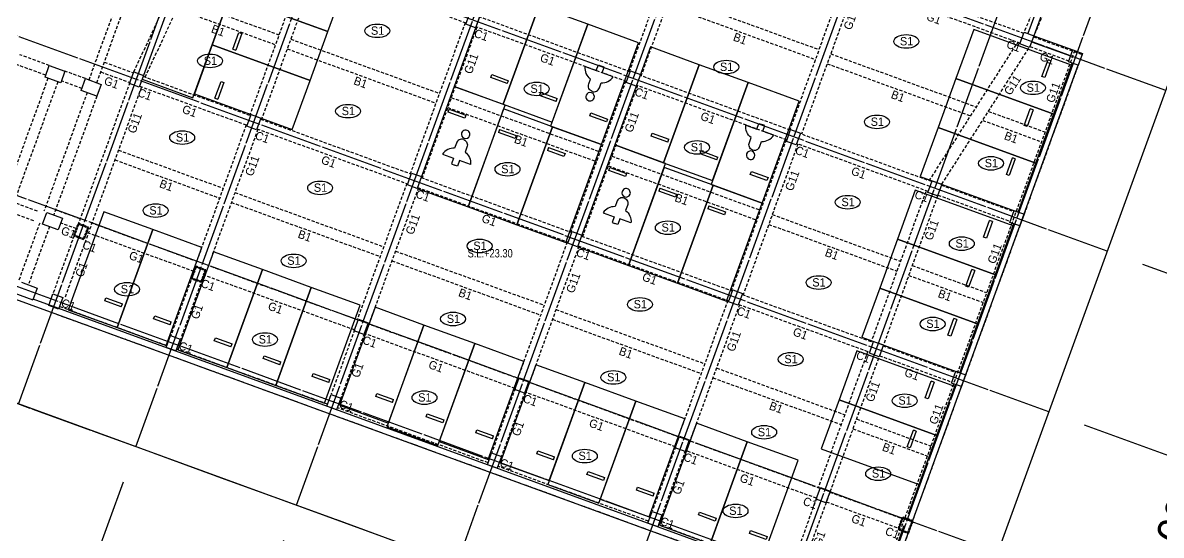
# Model space of a CAD drawing. Extents: x -1102843 to -854660, y -1929973 to -1754472.
# Drawn here: x -959504 to -904853, y -1871357 to -1846782 of the extents above; entities that cross this region are included whole.
import ezdxf
from ezdxf.enums import TextEntityAlignment as Align

# ---------------------------------------------------------------- set-up
doc = ezdxf.new("R2010")
doc.units = 0
doc.header["$LTSCALE"] = 100
doc.header["$MEASUREMENT"] = 0
for name, pattern in [('CEN', [62, 60, -1, 0, -1]), ('HID', [2.3, 1.5, -0.8]), ('HIDDEN', [0.375, 0.25, -0.125])]:
    doc.linetypes.add(name, pattern=pattern)
doc.layers.get('0').update_dxf_attribs({"linetype": 'CONTINUOUS'})
doc.layers.get('DEFPOINTS').update_dxf_attribs({"color": 114, "linetype": 'CONTINUOUS'})
for name, color, linetype in [('!!0-BEAM', 6, 'HID'), ('!!0-BEAM-N', 1, 'HIDDEN'), ('!!0-Cen', 174, 'CEN'), ('!!0-COLUMN', 41, 'CONTINUOUS'), ('!!0-COLUMN-N', 2, 'CONTINUOUS'), ('!!0-GIRDER', 3, 'HID'), ('!!0-GIRDER-N', 3, 'CONTINUOUS'), ('!!0-WALL', 2, 'CONTINUOUS'), ('!!00-Level', 253, 'CONTINUOUS'), ('000_주차라인', 251, 'CONTINUOUS'), ('7DIM', 7, 'CONTINUOUS'), ('Dim', 7, 'CONTINUOUS')]:
    doc.layers.add(name, color=color, linetype=linetype)
doc.layers.add('!!0-하부골조', color=5, linetype='HIDDEN', lineweight=50)
doc.layers.add('DEFPOINT', color=135, linetype='CONTINUOUS', plot=False)
doc.styles.add('굴림', font='Gulim.ttf')
doc.styles.add('나눔고딕', font='Dotum.ttf')
doc.styles.add('돋움', font='Dotum.ttf', dxfattribs={"width": 0.8})
doc.dimstyles.new('DIM1', dxfattribs={"dimscale": 300, "dimtxt": 3, "dimasz": 1, "dimexe": 2, "dimexo": 3, "dimgap": 1.1, "dimtad": 1, "dimdec": 0, "dimdsep": 46, "dimtxsty": '돋움', "dimblk": 'DIMDOT', "dimcen": 1.25, "dimclrd": 256, "dimclre": 7, "dimclrt": 20, "dimadec": 0, "dimazin": 0, "dimtfac": 1, "dimtdec": 0, "dimtix": 1, "dimtmove": 2, "dimatfit": 2, "dimfxl": 1, "dimtolj": 1, "dimarcsym": 0})

# ---------------------------------------------------------------- blocks, each defined once
blk = doc.blocks.new('DIMDOT')
at = {"layer": '7DIM'}
blk.add_line((-1.5, 0), (1.5, 0), dxfattribs=at)
for radius in [0.6, 0.28]:
    blk.add_circle((0, 0), radius, dxfattribs=at)
blk = doc.blocks.new('*D399')
at = {"layer": 'DEFPOINTS', "color": 0, "transparency": 16777216}
for p in [(-1024741, -1841397, 0), (-920247, -1879429, 0), (-924693, -1891645)]:
    blk.add_point(p, dxfattribs=at)
at = {"layer": 'Dim', "color": 7, "lineweight": -2, "transparency": 16777216}
for p, q in [((-1025356, -1843088), (-1029597, -1854740)), ((-920862, -1881121), (-925103, -1892773))]:
    blk.add_line(p, q, dxfattribs=at)
at = {"layer": 'Dim', "lineweight": -2, "transparency": 16777216}
blk.add_line((-1028623, -1853818), (-925257, -1891440), dxfattribs=at)
at = {"layer": 'Dim', "lineweight": -2, "transparency": 16777216, "xscale": 600, "yscale": 600, "zscale": 600}
for p, rotation in [((-1029187, -1853613), 160.0000000027339), ((-924693, -1891645), 340.0000000027339)]:
    blk.add_blockref('DIMDOT', p, dxfattribs=dict(at, rotation=rotation))
at = {"layer": 'Dim', "color": 3, "transparency": 16777216, "insert": (-976457, -1871303), "char_height": 1500, "attachment_point": 5, "rotation": 340, "style": '굴림'}
blk.add_mtext('\\A1;111200', dxfattribs=at)
blk = doc.blocks.new('*D420')
at = {"layer": 'DEFPOINTS', "color": 0, "transparency": 16777216}
for p in [(-910249, -1865440, 0), (-901792, -1868518), (-912917, -1872770, 0)]:
    blk.add_point(p, dxfattribs=at)
at = {"layer": 'Dim', "color": 7, "lineweight": -2, "transparency": 16777216}
for p, q in [((-908558, -1866056), (-900665, -1868929)), ((-911226, -1873385), (-903332, -1876258))]:
    blk.add_line(p, q, dxfattribs=at)
at = {"layer": 'Dim', "lineweight": -2, "transparency": 16777216}
blk.add_line((-904255, -1875284), (-901997, -1869082), dxfattribs=at)
at = {"layer": 'Dim', "lineweight": -2, "transparency": 16777216, "xscale": 600, "yscale": 600, "zscale": 600}
for p, rotation in [((-901792, -1868518), 70.00000000007175), ((-904460, -1875848), 250.0000000000718)]:
    blk.add_blockref('DIMDOT', p, dxfattribs=dict(at, rotation=rotation))
at = {"layer": 'Dim', "color": 3, "transparency": 16777216, "insert": (-904452, -1871700), "char_height": 1500, "attachment_point": 5, "rotation": 70, "style": '굴림'}
blk.add_mtext('\\A1;7800', dxfattribs=at)
blk = doc.blocks.new('*D421')
at = {"layer": 'DEFPOINTS', "color": 0, "transparency": 16777216}
for p in [(-907445, -1857735, 0), (-898988, -1860813), (-910249, -1865440, 0)]:
    blk.add_point(p, dxfattribs=at)
at = {"layer": 'Dim', "color": 7, "lineweight": -2, "transparency": 16777216}
for p, q in [((-905753, -1858350), (-897860, -1861223)), ((-908558, -1866056), (-900665, -1868929))]:
    blk.add_line(p, q, dxfattribs=at)
at = {"layer": 'Dim', "lineweight": -2, "transparency": 16777216}
blk.add_line((-901587, -1867954), (-899193, -1861376), dxfattribs=at)
at = {"layer": 'Dim', "lineweight": -2, "transparency": 16777216, "xscale": 600, "yscale": 600, "zscale": 600}
for p, rotation in [((-898988, -1860813), 70.00000000272199), ((-901792, -1868518), 250.000000002722)]:
    blk.add_blockref('DIMDOT', p, dxfattribs=dict(at, rotation=rotation))
at = {"layer": 'Dim', "color": 3, "transparency": 16777216, "insert": (-901716, -1864183), "char_height": 1500, "attachment_point": 5, "rotation": 70, "style": '굴림'}
blk.add_mtext('\\A1;8200', dxfattribs=at)
blk = doc.blocks.new('*D422')
at = {"layer": 'DEFPOINTS', "color": 0, "transparency": 16777216}
for p in [(-904640, -1850029, 0), (-896183, -1853107), (-907445, -1857735, 0)]:
    blk.add_point(p, dxfattribs=at)
at = {"layer": 'Dim', "color": 7, "lineweight": -2, "transparency": 16777216}
for p, q in [((-902949, -1850645), (-895055, -1853518)), ((-905753, -1858350), (-897860, -1861223))]:
    blk.add_line(p, q, dxfattribs=at)
at = {"layer": 'Dim', "lineweight": -2, "transparency": 16777216}
blk.add_line((-898782, -1860249), (-896388, -1853671), dxfattribs=at)
at = {"layer": 'Dim', "lineweight": -2, "transparency": 16777216, "xscale": 600, "yscale": 600, "zscale": 600}
for p, rotation in [((-896183, -1853107), 70.00000000272493), ((-898987, -1860813), 250.0000000027249)]:
    blk.add_blockref('DIMDOT', p, dxfattribs=dict(at, rotation=rotation))
at = {"layer": 'Dim', "color": 3, "transparency": 16777216, "insert": (-898911, -1856477), "char_height": 1500, "attachment_point": 5, "rotation": 70, "style": '굴림'}
blk.add_mtext('\\A1;8200', dxfattribs=at)
blk = doc.blocks.new('*D423')
at = {"layer": 'DEFPOINTS', "color": 0, "transparency": 16777216}
for p in [(-904640, -1850029, 0), (-914114, -1876059, 0), (-901898, -1880505)]:
    blk.add_point(p, dxfattribs=at)
at = {"layer": 'Dim', "color": 7, "lineweight": -2, "transparency": 16777216}
for p, q in [((-902949, -1850645), (-891296, -1854886)), ((-912423, -1876674), (-900770, -1880915))]:
    blk.add_line(p, q, dxfattribs=at)
at = {"layer": 'Dim', "lineweight": -2, "transparency": 16777216}
blk.add_line((-892629, -1855039), (-901693, -1879941), dxfattribs=at)
at = {"layer": 'Dim', "lineweight": -2, "transparency": 16777216, "xscale": 600, "yscale": 600, "zscale": 600}
for p, rotation in [((-892424, -1854475), 70.00000000197927), ((-901898, -1880505), 250.0000000019793)]:
    blk.add_blockref('DIMDOT', p, dxfattribs=dict(at, rotation=rotation))
at = {"layer": 'Dim', "color": 3, "transparency": 16777216, "insert": (-898487, -1867007), "char_height": 1500, "attachment_point": 5, "rotation": 70, "style": '굴림'}
blk.add_mtext('\\A1;27700', dxfattribs=at)
blk = doc.blocks.new('*D429')
at = {"layer": 'DEFPOINTS', "color": 0, "transparency": 16777216}
for p in [(-959714, -1865065, 0), (-954076, -1867117, 0), (-957154, -1875574)]:
    blk.add_point(p, dxfattribs=at)
at = {"layer": 'Dim', "color": 7, "lineweight": -2, "transparency": 16777216}
for p, q in [((-960330, -1866756), (-963203, -1874649)), ((-954691, -1868808), (-957564, -1876701))]:
    blk.add_line(p, q, dxfattribs=at)
at = {"layer": 'Dim', "lineweight": -2, "transparency": 16777216}
blk.add_line((-962228, -1873727), (-957718, -1875369), dxfattribs=at)
at = {"layer": 'Dim', "lineweight": -2, "transparency": 16777216, "xscale": 600, "yscale": 600, "zscale": 600}
for p, rotation in [((-962792, -1873522), 160.0000000028872), ((-957154, -1875574), 340.0000000028872)]:
    blk.add_blockref('DIMDOT', p, dxfattribs=dict(at, rotation=rotation))
at = {"layer": 'Dim', "color": 3, "transparency": 16777216, "insert": (-959490, -1873222), "char_height": 1500, "attachment_point": 5, "rotation": 340, "style": '굴림'}
blk.add_mtext('\\A1;6000', dxfattribs=at)
blk = doc.blocks.new('*D430')
at = {"layer": 'DEFPOINTS', "color": 0, "transparency": 16777216}
for p in [(-954076, -1867117, 0), (-946370, -1869921, 0), (-949448, -1878378)]:
    blk.add_point(p, dxfattribs=at)
at = {"layer": 'Dim', "color": 7, "lineweight": -2, "transparency": 16777216}
for p, q in [((-954691, -1868808), (-957564, -1876701)), ((-946986, -1871613), (-949859, -1879506))]:
    blk.add_line(p, q, dxfattribs=at)
at = {"layer": 'Dim', "lineweight": -2, "transparency": 16777216}
blk.add_line((-956590, -1875779), (-950012, -1878173), dxfattribs=at)
at = {"layer": 'Dim', "lineweight": -2, "transparency": 16777216, "xscale": 600, "yscale": 600, "zscale": 600}
for p, rotation in [((-957154, -1875574), 160.0000000035032), ((-949448, -1878378), 340.0000000035031)]:
    blk.add_blockref('DIMDOT', p, dxfattribs=dict(at, rotation=rotation))
at = {"layer": 'Dim', "color": 3, "transparency": 16777216, "insert": (-952819, -1875650), "char_height": 1500, "attachment_point": 5, "rotation": 340, "style": '굴림'}
blk.add_mtext('\\A1;8200', dxfattribs=at)
blk = doc.blocks.new('*D431')
at = {"layer": 'DEFPOINTS', "color": 0, "transparency": 16777216}
for p in [(-946370, -1869921, 0), (-938665, -1872726, 0), (-941743, -1881183)]:
    blk.add_point(p, dxfattribs=at)
at = {"layer": 'Dim', "color": 7, "lineweight": -2, "transparency": 16777216}
for p, q in [((-946986, -1871613), (-949859, -1879506)), ((-939280, -1874417), (-942153, -1882311))]:
    blk.add_line(p, q, dxfattribs=at)
at = {"layer": 'Dim', "lineweight": -2, "transparency": 16777216}
blk.add_line((-948885, -1878584), (-942307, -1880978), dxfattribs=at)
for p, xscale, yscale, zscale, rotation in [((-949448, -1878378), 600, 600, 600, 160.0000000027268), ((-941743, -1881183), 600.0000000000001, 600.0000000000001, 600.0000000000001, 340.0000000027268)]:
    blk.add_blockref('DIMDOT', p, dxfattribs=dict(at, xscale=xscale, yscale=yscale, zscale=zscale, rotation=rotation))
at = {"layer": 'Dim', "color": 3, "transparency": 16777216, "insert": (-945113, -1878455), "char_height": 1500, "attachment_point": 5, "rotation": 340, "style": '굴림'}
blk.add_mtext('\\A1;8200', dxfattribs=at)

msp = doc.modelspace()

# ---------------------------------------------------------------- linework, layer by layer
at = {"layer": '!!0-BEAM'}
for p, q in [((-928424.8, -1845468.7, 0), (-921283.1, -1848068, 0)), ((-951878.7, -1845658.9, 0), (-947204.3, -1847360.3, 0)), ((-928595.8, -1845938.5, 0), (-921454.1, -1848537.9, 0)), ((-952092.4, -1846113.3, 0), (-947375.3, -1847830.1, 0)), ((-946640.5, -1847565.5, 0), (-939498.8, -1850164.9, 0)), ((-946811.5, -1848035.3, 0), (-939669.8, -1850634.7, 0)), ((-920719.3, -1848273.2, 0), (-913725.7, -1850818.7, 0)), ((-920890.3, -1848743.1, 0), (-914001.9, -1851250.2, 0)), ((-938935, -1850370.1, 0), (-931793.3, -1852969.4, 0)), ((-939106, -1850839.9, 0), (-931964.3, -1853439.3, 0)), ((-913424.1, -1851460.5, 0), (-910600.7, -1852488.2, 0)), ((-913147.9, -1851029, 0), (-910429.6, -1852018.3, 0)), ((-954909.6, -1852888.3, 0), (-949882.3, -1854718.1, 0)), ((-931229.5, -1853174.6, 0), (-924087.8, -1855774, 0)), ((-955080.7, -1853358.1, 0), (-950053.3, -1855187.9, 0)), ((-931400.5, -1853644.5, 0), (-924258.8, -1856243.8, 0)), ((-949489.5, -1855393.1, 0), (-942347.8, -1857992.5, 0)), ((-949318.5, -1854923.3, 0), (-942176.8, -1857522.6, 0)), ((-923695, -1856449, 0), (-917540, -1858689.3, 0)), ((-923524, -1855979.2, 0), (-917369, -1858219.4, 0)), ((-941613, -1857727.9, 0), (-934471.3, -1860327.2, 0)), ((-941784, -1858197.7, 0), (-934642.3, -1860797.1, 0)), ((-916805.2, -1858424.6, 0), (-913234.4, -1859724.3, 0)), ((-916976.2, -1858894.5, 0), (-913405.4, -1860194.2, 0)), ((-933907.5, -1860532.4, 0), (-926765.9, -1863131.8, 0)), ((-934078.5, -1861002.3, 0), (-926936.9, -1863601.6, 0)), ((-926202, -1863337, 0), (-920047.1, -1865577.2, 0)), ((-926373.1, -1863806.8, 0), (-920218.1, -1866047.1, 0)), ((-919654.2, -1866252.3, 0), (-916083.4, -1867552, 0)), ((-919483.2, -1865782.4, 0), (-915912.4, -1867082.1, 0))]:
    msp.add_line(p, q, dxfattribs=at)
at = {"layer": '!!0-Cen', "ltscale": 0.5}
for p, q in [((-904640.1, -1850029, 0), (-1037616, -1801629.8, 0)), ((-907444.7, -1857734.5, 0), (-1040420.6, -1809335.2, 0)), ((-959713.9, -1865064.5, 0), (-939808.3, -1810374.4, 0)), ((-954075.7, -1867116.6, 0), (-934170.2, -1812426.5, 0)), ((-946370.3, -1869921.2, 0), (-926464.7, -1815231.1, 0)), ((-910249.2, -1865440, 0), (-1043225.1, -1817040.7, 0)), ((-938664.8, -1872725.8, 0), (-918759.2, -1818035.6, 0)), ((-930959.3, -1875530.3, 0), (-911053.7, -1820840.2, 0)), ((-924193.5, -1877992.9, 0), (-904287.9, -1823302.8, 0)), ((-912711.8, -1872205.8, 0), (-1045687.7, -1823806.5, 0)), ((-920246.8, -1879429.4, 0), (-900341.2, -1824739.2, 0)), ((-918358, -1880116.8, 0), (-1023951.3, -1841684, 0)), ((-914114.1, -1876058.5, 0), (-987795.4, -1849240.7, 0))]:
    msp.add_line(p, q, dxfattribs=at)
at = {"layer": '!!0-COLUMN'}
for p, q in [((-938237.6, -1846846, 0), (-938032.4, -1846282.2, 0)), ((-937562.6, -1846453.2, 0), (-937767.8, -1847017.1, 0)), ((-937767.8, -1847017.1, 0), (-938237.6, -1846846, 0)), ((-958435.5, -1849391.5, 0), (-958230.3, -1848827.7, 0)), ((-958230.3, -1848827.7, 0), (-957478.5, -1849101.3, 0)), ((-957478.5, -1849101.3, 0), (-957683.7, -1849665.1, 0)), ((-954385.8, -1849694.8, 0), (-954180.6, -1849131, 0)), ((-954180.6, -1849131, 0), (-953710.8, -1849302, 0)), ((-953710.8, -1849302, 0), (-953916, -1849865.8, 0)), ((-930532.2, -1849650.6, 0), (-930326.9, -1849086.8, 0)), ((-930326.9, -1849086.8, 0), (-929857.1, -1849257.8, 0)), ((-929857.1, -1849257.8, 0), (-930062.3, -1849821.6, 0)), ((-957683.7, -1849665.1, 0), (-958435.5, -1849391.5, 0)), ((-956697.1, -1850024.2, 0), (-956491.8, -1849460.4, 0)), ((-956491.8, -1849460.4, 0), (-955740.1, -1849734, 0)), ((-955740.1, -1849734, 0), (-955945.3, -1850297.8, 0)), ((-953916, -1849865.8, 0), (-954385.8, -1849694.8, 0)), ((-930062.3, -1849821.6, 0), (-930532.2, -1849650.6, 0)), ((-955945.3, -1850297.8, 0), (-956697.1, -1850024.2, 0)), ((-948747.7, -1851747, 0), (-948542.5, -1851183.1, 0)), ((-948542.5, -1851183.1, 0), (-948072.6, -1851354.2, 0)), ((-948072.6, -1851354.2, 0), (-948277.8, -1851918, 0)), ((-948277.8, -1851918, 0), (-948747.7, -1851747, 0)), ((-922847.8, -1852467.5, 0), (-922642.6, -1851903.7, 0)), ((-922642.6, -1851903.7, 0), (-922172.8, -1852074.7, 0)), ((-922172.8, -1852074.7, 0), (-922378, -1852638.5, 0)), ((-922378, -1852638.5, 0), (-922847.8, -1852467.5, 0)), ((-941042.2, -1854551.5, 0), (-940837, -1853987.7, 0)), ((-940837, -1853987.7, 0), (-940367.1, -1854158.7, 0)), ((-940367.1, -1854158.7, 0), (-940572.4, -1854722.5, 0)), ((-940572.4, -1854722.5, 0), (-941042.2, -1854551.5, 0)), ((-916060.9, -1854917.7, 0), (-915855.7, -1854353.9, 0)), ((-915855.7, -1854353.9, 0), (-915385.8, -1854524.9, 0)), ((-915385.8, -1854524.9, 0), (-915591, -1855088.7, 0)), ((-915591, -1855088.7, 0), (-916060.9, -1854917.7, 0)), ((-958552.1, -1856436.5, 0), (-958346.8, -1855872.7, 0)), ((-958346.8, -1855872.7, 0), (-957595.1, -1856146.3, 0)), ((-912114.2, -1856354.2), (-911909, -1855790.4)), ((-911909, -1855790.4), (-911439.1, -1855961.4)), ((-957800.3, -1856710.1, 0), (-958552.1, -1856436.5, 0)), ((-957595.1, -1856146.3, 0), (-957800.3, -1856710.1, 0)), ((-911644.3, -1856525.2), (-912114.2, -1856354.2)), ((-911439.1, -1855961.4), (-911644.3, -1856525.2)), ((-933336.7, -1857356.1, 0), (-933131.5, -1856792.3, 0)), ((-933131.5, -1856792.3, 0), (-932661.7, -1856963.3, 0)), ((-932661.7, -1856963.3, 0), (-932866.9, -1857527.1, 0)), ((-932866.9, -1857527.1, 0), (-933336.7, -1857356.1, 0)), ((-925631.2, -1860160.7, 0), (-925426, -1859596.8, 0)), ((-925426, -1859596.8, 0), (-924956.2, -1859767.8, 0)), ((-924956.2, -1859767.8, 0), (-925161.4, -1860331.7, 0)), ((-925161.4, -1860331.7, 0), (-925631.2, -1860160.7, 0)), ((-943593.7, -1861561.6, 0), (-943388.5, -1860997.8, 0)), ((-943388.5, -1860997.8, 0), (-942918.6, -1861168.8, 0)), ((-942918.6, -1861168.8, 0), (-943123.8, -1861732.6, 0)), ((-952618.6, -1862348.5), (-952413.4, -1861784.7)), ((-952413.4, -1861784.7), (-951943.6, -1861955.7)), ((-951943.6, -1861955.7), (-952148.8, -1862519.5)), ((-943123.8, -1861732.6, 0), (-943593.7, -1861561.6, 0)), ((-952148.8, -1862519.5), (-952618.6, -1862348.5)), ((-918865.5, -1862623.2, 0), (-918660.2, -1862059.4, 0)), ((-918660.2, -1862059.4, 0), (-918190.4, -1862230.4, 0)), ((-918190.4, -1862230.4, 0), (-918395.6, -1862794.2, 0)), ((-918395.6, -1862794.2, 0), (-918865.5, -1862623.2, 0)), ((-914918.7, -1864059.7, 0), (-914713.5, -1863495.9, 0)), ((-914713.5, -1863495.9, 0), (-914243.7, -1863666.9, 0)), ((-935888.2, -1864366.2, 0), (-935683, -1863802.4, 0)), ((-935683, -1863802.4, 0), (-935213.1, -1863973.4, 0)), ((-935213.1, -1863973.4, 0), (-935418.3, -1864537.2, 0)), ((-914448.9, -1864230.7, 0), (-914918.7, -1864059.7, 0)), ((-914243.7, -1863666.9, 0), (-914448.9, -1864230.7, 0)), ((-944907, -1865170.1, 0), (-944701.8, -1864606.2, 0)), ((-944701.8, -1864606.2, 0), (-944232, -1864777.2, 0)), ((-935418.3, -1864537.2, 0), (-935888.2, -1864366.2, 0)), ((-944437.2, -1865341.1, 0), (-944907, -1865170.1, 0)), ((-944232, -1864777.2, 0), (-944437.2, -1865341.1, 0)), ((-928182.7, -1867170.8, 0), (-927977.5, -1866606.9, 0)), ((-927977.5, -1866606.9, 0), (-927507.7, -1866778, 0)), ((-927507.7, -1866778, 0), (-927712.9, -1867341.8, 0)), ((-937201.6, -1867974.6, 0), (-936996.3, -1867410.8, 0)), ((-936996.3, -1867410.8, 0), (-936526.5, -1867581.8, 0)), ((-927712.9, -1867341.8, 0), (-928182.7, -1867170.8, 0)), ((-936526.5, -1867581.8, 0), (-936731.7, -1868145.6, 0)), ((-936731.7, -1868145.6, 0), (-937201.6, -1867974.6, 0)), ((-921416.9, -1869633.3, 0), (-921211.7, -1869069.5, 0)), ((-921211.7, -1869069.5, 0), (-920741.9, -1869240.5, 0)), ((-920741.9, -1869240.5, 0), (-920947.1, -1869804.3, 0)), ((-920947.1, -1869804.3, 0), (-921416.9, -1869633.3, 0)), ((-929496.1, -1870779.2, 0), (-929290.9, -1870215.4, 0)), ((-929290.9, -1870215.4, 0), (-928821, -1870386.4, 0)), ((-928821, -1870386.4, 0), (-929026.2, -1870950.2, 0)), ((-917470.2, -1871069.8, 0), (-917265, -1870506, 0)), ((-917265, -1870506, 0), (-916795.2, -1870677, 0)), ((-916795.2, -1870677, 0), (-917000.4, -1871240.8, 0)), ((-929026.2, -1870950.2, 0), (-929496.1, -1870779.2, 0)), ((-917000.4, -1871240.8, 0), (-917470.2, -1871069.8, 0))]:
    msp.add_line(p, q, dxfattribs=at)
at = {"layer": '!!0-GIRDER'}
for p, q in [((-954173.8, -1849129, 0), (-950718.5, -1841782.4, 0)), ((-953630.8, -1849384.3, 0), (-950252.7, -1842201.8, 0)), ((-927757.1, -1841880.1, 0), (-930391, -1849116.7, 0)), ((-927193.3, -1842085.3, 0), (-929827.2, -1849321.9, 0)), ((-909995.9, -1843849.3, 0), (-911440.9, -1847234.5, 0)), ((-945973, -1843977.4, 0), (-948606.6, -1851213, 0)), ((-945409.2, -1844182.6, 0), (-948042.7, -1851418.2, 0)), ((-938220.5, -1846799.1, 0), (-945456.2, -1844165.5, 0)), ((-919378.9, -1844398.5, 0), (-911458, -1847281.5, 0)), ((-909536, -1844045.6, 0), (-910981, -1847430.8, 0)), ((-920051.6, -1844684.6, 0), (-922685.6, -1851921.2, 0)), ((-919487.8, -1844889.8, 0), (-922121.7, -1852126.5, 0)), ((-919549.9, -1844868.4, 0), (-911629, -1847751.3, 0)), ((-930344, -1849133.8, 0), (-937579.7, -1846500.2, 0)), ((-938267.5, -1846782, 0), (-940901.1, -1854017.6, 0)), ((-937703.7, -1846987.2, 0), (-940337.3, -1854222.8, 0)), ((-930515.1, -1849603.6, 0), (-937750.7, -1846970.1, 0)), ((-915991.2, -1854357.8, 0), (-911736.9, -1847712.1, 0)), ((-910988.1, -1847452.5, 0), (-908651.7, -1848302.9)), ((-909010.4, -1848119.1), (-918587, -1874430.5, 0)), ((-908634.6, -1848255.9), (-918211.1, -1874567.3, 0)), ((-915385.8, -1854524.9, 0), (-911159.1, -1847922.4, 0)), ((-911159.1, -1847922.4, 0), (-909292.5, -1848601.7, 0)), ((-958401.3, -1849297.5, 0), (-959810.8, -1848784.5, 0)), ((-958230.3, -1848827.7, 0), (-959639.8, -1848314.6, 0)), ((-955587.7, -1848672.1, 0), (-954197.7, -1849178, 0)), ((-956491.8, -1849460.4, 0), (-957478.5, -1849101.3, 0)), ((-955758.7, -1849141.9, 0), (-954368.7, -1849647.9, 0)), ((-953727.9, -1849349, 0), (-948559.6, -1851230.1, 0)), ((-922653.3, -1851933, 0), (-929874.2, -1849304.8, 0)), ((-958294.5, -1849442.8, 0), (-960367.2, -1855137.3, 0)), ((-957824.7, -1849613.8, 0), (-959897.3, -1855308.3, 0)), ((-954368.7, -1849647.9, 0), (-958055.7, -1859777.7, 0)), ((-956662.9, -1849930.2, 0), (-957649.5, -1849571.1, 0)), ((-953804.9, -1849853.1, 0), (-957491.9, -1859983, 0)), ((-953898.9, -1849818.9, 0), (-948730.6, -1851700, 0)), ((-930562, -1849586.5, 0), (-933195.6, -1856822.2, 0)), ((-929998.2, -1849791.7, 0), (-932631.8, -1857027.4, 0)), ((-922824.3, -1852402.8, 0), (-930045.2, -1849774.6, 0)), ((-956415.2, -1850126.8, 0), (-958487.8, -1855821.4, 0)), ((-955945.3, -1850297.8, 0), (-958017.9, -1855992.4, 0)), ((-948089.7, -1851401.1, 0), (-940854.1, -1854034.7, 0)), ((-948777.6, -1851682.9, 0), (-951158, -1858223.1, 0)), ((-948213.8, -1851888.1, 0), (-950594.2, -1858428.3, 0)), ((-948260.7, -1851871, 0), (-941025.1, -1854504.5, 0)), ((-915872.8, -1854400.9, 0), (-922183.4, -1852104, 0)), ((-922856.6, -1852391.1, 0), (-925490.1, -1859626.7, 0)), ((-922292.7, -1852596.3, 0), (-924926.3, -1859831.9, 0)), ((-916043.8, -1854870.7, 0), (-922354.4, -1852573.8, 0)), ((-940384.2, -1854205.7, 0), (-933148.6, -1856839.3, 0)), ((-941072.1, -1854487.4, 0), (-943452.5, -1861027.7, 0)), ((-940508.3, -1854692.7, 0), (-942888.7, -1861232.9, 0)), ((-940555.3, -1854675.5, 0), (-933319.6, -1857309.1, 0)), ((-915402.9, -1854571.9, 0), (-911926.1, -1855837.4, 0)), ((-915591, -1855088.7, 0), (-922055.2, -1872848.9, 0)), ((-916154.9, -1854883.5, 0), (-918771.3, -1862072.2, 0)), ((-915573.9, -1855041.7, 0), (-912097.1, -1856307.2, 0)), ((-958974.9, -1856282.6, 0), (-959961.6, -1855923.4, 0)), ((-958803.9, -1855812.7, 0), (-959790.6, -1855453.6, 0)), ((-956749.2, -1856188.1, 0), (-957932.4, -1855757.4, 0)), ((-958693, -1856385.2, 0), (-959708.8, -1859176.1, 0)), ((-956920.2, -1856658, 0), (-957669.5, -1856385.3, 0)), ((-951111, -1858240.2, 0), (-956279.4, -1856359.1, 0)), ((-958223.2, -1856556.2, 0), (-959239, -1859347.1, 0)), ((-951282.1, -1858710.1, 0), (-956450.4, -1856829, 0)), ((-932678.8, -1857010.3, 0), (-925443.1, -1859643.8, 0)), ((-933366.6, -1857292, 0), (-935747.1, -1863832.3, 0)), ((-932802.8, -1857497.2, 0), (-935183.3, -1864037.5, 0)), ((-932849.8, -1857480.1, 0), (-925614.1, -1860113.7, 0)), ((-943405.6, -1861044.8, 0), (-950641.2, -1858411.2, 0)), ((-951282.1, -1858710.1, 0), (-952404.1, -1861792.8, 0)), ((-950812.2, -1858881.1, 0), (-951934.2, -1861963.8, 0)), ((-943576.6, -1861514.6, 0), (-950812.2, -1858881.1, 0)), ((-925661.1, -1860096.6, 0), (-928041.6, -1866636.8, 0)), ((-925097.3, -1860301.8, 0), (-927477.8, -1866842, 0)), ((-925144.3, -1860284.7, 0), (-918848.4, -1862576.2, 0)), ((-924973.3, -1859814.8, 0), (-918677.3, -1862106.4, 0)), ((-935700.1, -1863849.4, 0), (-942935.7, -1861215.8, 0)), ((-943576.6, -1861514.6, 0), (-944698.6, -1864597.4, 0)), ((-943106.7, -1861685.7, 0), (-944228.7, -1864768.4, 0)), ((-935871.1, -1864319.2, 0), (-943106.7, -1861685.7, 0)), ((-918207.5, -1862277.4, 0), (-914730.6, -1863542.9, 0)), ((-918942.3, -1862542, 0), (-921322.8, -1869082.3, 0)), ((-918378.5, -1862747.2, 0), (-914901.6, -1864012.7, 0)), ((-927994.6, -1866653.9, 0), (-935230.2, -1864020.4, 0)), ((-935871.1, -1864319.2, 0), (-936993.1, -1867401.9, 0)), ((-935401.3, -1864490.2, 0), (-936523.3, -1867572.9, 0)), ((-928165.6, -1867123.8, 0), (-935401.2, -1864490.2, 0)), ((-921228.8, -1869116.5, 0), (-927524.8, -1866824.9, 0)), ((-928165.6, -1867123.8, 0), (-929287.6, -1870206.5, 0)), ((-927695.8, -1867294.8, 0), (-928817.8, -1870377.5, 0)), ((-921399.8, -1869586.3, 0), (-927695.8, -1867294.8, 0)), ((-921399.8, -1869586.3, 0), (-922521.8, -1872669.1, 0)), ((-920759, -1869287.5, 0), (-917282.1, -1870553, 0)), ((-920930, -1869757.3, 0), (-917453.1, -1871022.8, 0))]:
    msp.add_line(p, q, dxfattribs=at)
at = {"layer": '!!0-GIRDER', "elevation": 0}
for points in [[(-955946.8, -1849658.8), (-954551.6, -1845825.4), (-950755.6, -1841614.4), (-950185.8, -1842127.5), (-946987.4, -1838575.2), (-946875.9, -1838675.6), (-943757.7, -1835212.5), (-946604, -1832649.8), (-945720.7, -1831668.8), (-948659.9, -1829022.4), (-951195.9, -1831838.9), (-952718.1, -1830468.3), (-952557.6, -1830289.9), (-956998.7, -1826290.5)], [(-956322.7, -1849522), (-954900.9, -1845615.5), (-950787.6, -1841047.3), (-950215.4, -1841562.5), (-947017, -1838010.3), (-946905.5, -1838110.7), (-944322.7, -1835242.1), (-947168.9, -1832679.4), (-946285.6, -1831698.4), (-948630.3, -1829587.3), (-951166.3, -1832403.8), (-953258.2, -1830520.2), (-953097.6, -1830341.9), (-957266.4, -1826587.8)], [(-952726, -1862643.4), (-957883.4, -1860766.3)], [(-952589.2, -1862267.6), (-957746.6, -1860390.4)], [(-944872.8, -1865076.1), (-952119.3, -1862438.6)], [(-945009.6, -1865452), (-952256.1, -1862814.4)], [(-937304.2, -1868256.5), (-944539.8, -1865623)], [(-937167.3, -1867880.6), (-944403, -1865247.1)], [(-929598.7, -1871061.1), (-936834.3, -1868427.5)], [(-929461.9, -1870685.2), (-936697.5, -1868051.7)], [(-922832.9, -1873523.6), (-929128.8, -1871232.1)], [(-922696.1, -1873147.8), (-928992, -1870856.2)]]:
    msp.add_lwpolyline(points, dxfattribs=at)
at = {"layer": '!!0-WALL'}
for p, q in [((-918886.2, -1874960.1, 0), (-1015204.7, -1839903.1, 0)), ((-909995.9, -1843849.3, 0), (-911252.9, -1847302.9, 0)), ((-909714, -1843951.9, 0), (-910971, -1847405.5, 0)), ((-911646.1, -1847798.3, 0), (-911440.9, -1847234.5, 0)), ((-911440.9, -1847234.5, 0), (-910971, -1847405.5, 0)), ((-910971, -1847405.5, 0), (-911176.2, -1847969.3, 0)), ((-911073.6, -1847687.4), (-909207, -1848366.8)), ((-910971, -1847405.5), (-909104.4, -1848084.9)), ((-911176.2, -1847969.3, 0), (-911646.1, -1847798.3, 0)), ((-909309.6, -1848648.7), (-909104.4, -1848084.9)), ((-909104.4, -1848084.9), (-908634.6, -1848255.9)), ((-908634.6, -1848255.9), (-908839.8, -1848819.7)), ((-918211.1, -1874567.3, 0), (-908839.8, -1848819.7)), ((-911721, -1855858.8, 0), (-909121.7, -1848717.1)), ((-908839.8, -1848819.7), (-909309.6, -1848648.7)), ((-914525.6, -1863564.3, 0), (-911926.2, -1856422.6, 0)), ((-968371.3, -1856661.7), (-959021.3, -1860064.8, 0)), ((-959567.9, -1859227.4), (-958816.1, -1859501)), ((-958816.1, -1859501), (-959021.3, -1860064.8)), ((-918783.6, -1874678.2, 0), (-959011, -1860036.6, 0)), ((-958260.9, -1860341.6), (-958055.7, -1859777.7)), ((-958055.7, -1859777.7), (-957585.9, -1859948.7)), ((-957585.9, -1859948.7), (-957791.1, -1860512.6)), ((-957791.1, -1860512.6), (-958260.9, -1860341.6)), ((-916988.1, -1870330.1, 0), (-914730.8, -1864128.1, 0)), ((-918493, -1874464.7, 0), (-917193.4, -1870893.9, 0))]:
    msp.add_line(p, q, dxfattribs=at)
at = {"layer": '!!0-WALL', "elevation": 0}
for points in [[(-956834.7, -1856423), (-956364.9, -1856594), (-956570.1, -1857157.9), (-957039.9, -1856986.9), (-956834.7, -1856423)], [(-951196.5, -1858475.2), (-950726.7, -1858646.2), (-950931.9, -1859210), (-951401.8, -1859039), (-951196.5, -1858475.2)], [(-917265, -1870506), (-917470.2, -1871069.8), (-917000.4, -1871240.8), (-916795.2, -1870677), (-917265, -1870506)]]:
    msp.add_lwpolyline(points, dxfattribs=at)
at = {"layer": '!!0-하부골조', "ltscale": 4, "elevation": 0}
for points in [[(-956834.7, -1856423), (-956364.9, -1856594), (-956570.1, -1857157.9), (-957039.9, -1856986.9), (-956834.7, -1856423)], [(-951196.5, -1858475.2), (-950726.7, -1858646.2), (-950931.9, -1859210), (-951401.8, -1859039), (-951196.5, -1858475.2)], [(-917265, -1870506), (-917470.2, -1871069.8), (-917000.4, -1871240.8), (-916795.2, -1870677), (-917265, -1870506)]]:
    msp.add_lwpolyline(points, dxfattribs=at)
for centre in [(-942488.4, -1847168.3, 0), (-917093.4, -1847677.7, 0), (-950512.2, -1848610.9, 0), (-925733.4, -1848903.2, 0), (-934831.7, -1849955.1, 0), (-911013, -1849902), (-943890.7, -1851021, 0), (-918497.9, -1851536.7, 0), (-951851.2, -1852289.8, 0), (-927135.8, -1852756.2, 0), (-913024.3, -1853521.9, 0), (-936234, -1853807.8, 0), (-945229.7, -1854699.9, 0), (-919900.3, -1855389.6, 0), (-953125.3, -1855790.2, 0), (-928538, -1856608.9, 0), (-937573, -1857486.7, 0), (-914426.6, -1857374.9, 0), (-946503.7, -1858200.2, 0), (-921302.6, -1859242.4, 0), (-954498.5, -1859563.1, 0), (-929877, -1860287.8, 0), (-938847, -1860987.1, 0), (-915828.9, -1861227.6, 0), (-947876.9, -1861973.1, 0), (-922641.6, -1862921.3, 0), (-931151.1, -1863788.1, 0), (-940220.2, -1864759.9, 0), (-917167.9, -1864906.5, 0), (-923915.6, -1866421.6, 0), (-932524.3, -1867561, 0), (-918441.9, -1868406.8, 0), (-925288.8, -1870194.5, 0)]:
    msp.add_ellipse(centre, major_axis=(598, 0), ratio=0.5467853)
at = {"layer": '000_주차라인', "linetype": 'Continuous'}
for p, q in [((-949421.5, -1848043.1, 0), (-949130.8, -1847244.4, 0)), ((-948989.9, -1847295.7, 0), (-949280.6, -1848094.4, 0)), ((-949130.8, -1847244.4, 0), (-948989.9, -1847295.7, 0)), ((-949421.5, -1848043.1, 0), (-949280.6, -1848094.4, 0)), ((-931972.9, -1849076.9), (-931874.3, -1848806)), ((-931874.3, -1848806), (-931732.7, -1848857.5)), ((-910578.5, -1849357.5), (-910287.8, -1848558.7)), ((-910146.9, -1848610), (-910437.6, -1849408.8)), ((-910146.9, -1848610), (-910287.8, -1848558.7)), ((-937042.3, -1849409.5), (-936991, -1849268.5)), ((-936991, -1849268.5), (-936192.3, -1849559.2)), ((-932501.4, -1848884.5), (-931972.9, -1849076.9)), ((-931591.2, -1848909), (-931732.7, -1848857.5)), ((-931689.8, -1849179.9), (-931591.2, -1848909)), ((-931161.3, -1849372.3), (-931689.8, -1849179.9)), ((-910437.6, -1849408.8), (-910578.5, -1849357.5)), ((-950276.6, -1850392.4, 0), (-949985.9, -1849593.6, 0)), ((-949844.9, -1849644.9, 0), (-950135.6, -1850443.7, 0)), ((-949985.9, -1849593.6, 0), (-949844.9, -1849644.9, 0)), ((-936243.6, -1849700.2), (-937042.3, -1849409.5)), ((-936243.6, -1849700.2), (-936192.3, -1849559.2)), ((-932330.8, -1849712.9), (-932246.3, -1849480.6)), ((-931824.4, -1849897.3), (-931739.9, -1849664.9)), ((-950276.6, -1850392.4, 0), (-950135.6, -1850443.7, 0)), ((-934693.1, -1850264.5), (-934641.8, -1850123.6)), ((-933894.3, -1850555.2), (-934693.1, -1850264.5)), ((-934641.8, -1850123.6), (-933843, -1850414.3)), ((-933894.3, -1850555.2), (-933843, -1850414.3)), ((-911433.6, -1851706.7), (-911142.9, -1850908)), ((-911001.9, -1850959.3), (-911292.6, -1851758)), ((-911001.9, -1850959.3), (-911142.9, -1850908)), ((-936620.1, -1851904.3), (-936671.4, -1852045.3)), ((-935872.7, -1852336), (-936671.4, -1852045.3)), ((-936620.1, -1851904.3), (-935821.4, -1852195)), ((-929336.8, -1852214), (-929285.5, -1852073.1)), ((-929285.5, -1852073.1), (-928486.8, -1852363.8)), ((-924795.9, -1851689.1), (-924267.4, -1851881.5)), ((-924267.4, -1851881.5), (-924168.8, -1851610.6)), ((-924168.8, -1851610.6), (-924027.3, -1851662.1)), ((-923885.7, -1851713.6), (-924027.3, -1851662.1)), ((-923984.3, -1851984.5), (-923885.7, -1851713.6)), ((-923455.8, -1852176.8), (-923984.3, -1851984.5)), ((-911292.6, -1851758), (-911433.6, -1851706.7)), ((-938690, -1852562.3), (-938774.6, -1852794.7)), ((-935821.4, -1852195), (-935872.7, -1852336)), ((-928538.1, -1852504.8), (-929336.8, -1852214)), ((-928538.1, -1852504.8), (-928486.8, -1852363.8)), ((-924625.4, -1852517.5), (-924540.8, -1852285.1)), ((-924119, -1852701.8), (-924034.4, -1852469.4)), ((-939353.1, -1853087.3), (-938824.6, -1853279.6)), ((-938183.6, -1852746.6), (-938268.2, -1852979)), ((-934270.9, -1852759.4), (-934322.2, -1852900.3)), ((-933523.5, -1853191), (-934322.2, -1852900.3)), ((-934270.9, -1852759.4), (-933472.2, -1853050.1)), ((-933472.2, -1853050.1), (-933523.5, -1853191)), ((-926987.6, -1853069.1), (-926936.3, -1852928.1)), ((-926188.8, -1853359.8), (-926987.6, -1853069.1)), ((-926936.3, -1852928.1), (-926137.5, -1853218.8)), ((-938824.6, -1853279.6), (-938923.2, -1853550.5)), ((-938923.2, -1853550.5), (-938781.7, -1853602.1)), ((-938640.2, -1853653.6), (-938781.7, -1853602.1)), ((-938541.6, -1853382.7), (-938640.2, -1853653.6)), ((-938013.1, -1853575), (-938541.6, -1853382.7)), ((-926188.8, -1853359.8), (-926137.5, -1853218.8)), ((-912288.6, -1854055.9), (-911997.9, -1853257.2)), ((-911857, -1853308.5), (-912147.7, -1854107.2)), ((-911857, -1853308.5), (-911997.9, -1853257.2)), ((-912147.7, -1854107.2), (-912288.6, -1854055.9)), ((-928914.6, -1854708.9), (-928965.9, -1854849.8)), ((-928167.2, -1855140.6), (-928965.9, -1854849.8)), ((-928914.6, -1854708.9), (-928115.9, -1854999.6)), ((-930984.5, -1855366.9), (-931069.1, -1855599.2)), ((-928115.9, -1854999.6), (-928167.2, -1855140.6)), ((-931647.7, -1855891.8), (-931119.2, -1856084.2)), ((-930478.1, -1855551.2), (-930562.7, -1855783.6)), ((-926565.4, -1855563.9), (-926616.7, -1855704.9)), ((-925818, -1855995.6), (-926616.7, -1855704.9)), ((-926565.4, -1855563.9), (-925766.7, -1855854.7)), ((-925766.7, -1855854.7), (-925818, -1855995.6)), ((-931119.2, -1856084.2), (-931217.8, -1856355.1)), ((-931217.8, -1856355.1), (-931076.2, -1856406.6)), ((-930934.7, -1856458.1), (-931076.2, -1856406.6)), ((-930836.1, -1856187.2), (-930934.7, -1856458.1)), ((-930307.6, -1856379.6), (-930836.1, -1856187.2)), ((-913383.1, -1857062.9, 0), (-913092.4, -1856264.2, 0)), ((-912951.4, -1856315.5, 0), (-913242.2, -1857114.2, 0)), ((-912951.4, -1856315.5, 0), (-913092.4, -1856264.2, 0)), ((-913242.2, -1857114.2, 0), (-913383.1, -1857062.9, 0)), ((-914238.2, -1859412.2, 0), (-913947.4, -1858613.4, 0)), ((-913806.5, -1858664.7, 0), (-914097.2, -1859463.5, 0)), ((-913806.5, -1858664.7, 0), (-913947.4, -1858613.4, 0)), ((-914097.2, -1859463.5, 0), (-914238.2, -1859412.2, 0)), ((-955572.2, -1860117.7), (-955520.9, -1859976.7)), ((-954773.5, -1860408.4), (-955572.2, -1860117.7)), ((-955520.9, -1859976.7), (-954722.2, -1860267.4)), ((-954773.5, -1860408.4), (-954722.2, -1860267.4)), ((-953223, -1860972.7), (-953171.7, -1860831.7)), ((-953171.7, -1860831.7), (-952372.9, -1861122.5)), ((-952424.2, -1861263.4), (-953223, -1860972.7)), ((-952424.2, -1861263.4), (-952372.9, -1861122.5)), ((-915093.2, -1861761.4, 0), (-914802.5, -1860962.7, 0)), ((-914661.5, -1861014, 0), (-914952.3, -1861812.7, 0)), ((-914661.5, -1861014, 0), (-914802.5, -1860962.7, 0)), ((-950309.9, -1862033), (-950258.6, -1861892)), ((-950258.6, -1861892), (-949459.9, -1862182.7)), ((-914952.3, -1861812.7, 0), (-915093.2, -1861761.4, 0)), ((-949511.2, -1862323.7), (-950309.9, -1862033)), ((-949511.2, -1862323.7), (-949459.9, -1862182.7)), ((-947960.7, -1862888), (-947909.4, -1862747.1)), ((-947161.9, -1863178.7), (-947960.7, -1862888)), ((-947909.4, -1862747.1), (-947110.6, -1863037.8)), ((-947161.9, -1863178.7), (-947110.6, -1863037.8)), ((-945611.5, -1863743.1), (-945560.2, -1863602.1)), ((-944812.7, -1864033.8), (-945611.5, -1863743.1)), ((-945560.2, -1863602.1), (-944761.4, -1863892.8)), ((-944812.7, -1864033.8), (-944761.4, -1863892.8)), ((-916187.7, -1864768.4, 0), (-915897, -1863969.7, 0)), ((-915756, -1864021, 0), (-916046.7, -1864819.7, 0)), ((-915756, -1864021, 0), (-915897, -1863969.7, 0)), ((-942553.1, -1864696.6), (-942501.8, -1864555.6)), ((-942501.8, -1864555.6), (-941703.1, -1864846.3)), ((-941754.4, -1864987.3), (-942553.1, -1864696.6)), ((-941754.4, -1864987.3), (-941703.1, -1864846.3)), ((-916046.7, -1864819.7, 0), (-916187.7, -1864768.4, 0)), ((-937760.7, -1866440.9), (-937709.4, -1866299.9)), ((-937709.4, -1866299.9), (-936910.7, -1866590.6)), ((-917042.7, -1867117.7, 0), (-916752, -1866318.9, 0)), ((-916611.1, -1866370.2, 0), (-916752, -1866318.9, 0)), ((-936962, -1866731.6), (-937760.7, -1866440.9)), ((-936962, -1866731.6), (-936910.7, -1866590.6)), ((-916611.1, -1866370.2, 0), (-916901.8, -1867169, 0)), ((-934830.6, -1867454.2), (-934779.3, -1867313.2)), ((-934779.3, -1867313.2), (-933980.5, -1867603.9)), ((-916901.8, -1867169, 0), (-917042.7, -1867117.7, 0)), ((-934031.8, -1867744.9), (-934830.6, -1867454.2)), ((-934031.8, -1867744.9), (-933980.5, -1867603.9)), ((-930038.1, -1869198.5), (-929986.8, -1869057.5)), ((-929986.8, -1869057.5), (-929188.1, -1869348.2)), ((-929239.4, -1869489.2), (-930038.1, -1869198.5)), ((-929239.4, -1869489.2), (-929188.1, -1869348.2))]:
    msp.add_line(p, q, dxfattribs=at)
at = {"layer": '000_주차라인', "elevation": 0}
for points in [[(-949745.4, -1845424.4), (-944859, -1847202.9), (-943969.8, -1844759.7), (-948856.2, -1842981.2)], [(-952000.7, -1844603.6), (-953779.2, -1849490), (-951336, -1850379.2), (-949557.5, -1845492.8)], [(-950412.5, -1847842.1), (-945714.1, -1849552.2), (-944859, -1847202.9), (-949557.5, -1845492.8)], [(-924527.3, -1853911.4), (-923728.5, -1854202.1), (-923779.8, -1854343), (-924578.6, -1854052.3)], [(-939580.7, -1867055.5), (-937802.2, -1862169.1), (-940245.4, -1861279.8), (-942023.9, -1866166.2)], [(-931858.1, -1869813.1), (-930079.6, -1864926.7), (-932522.8, -1864037.4), (-934301.3, -1868923.8)], [(-940092.8, -1865538.8), (-939294.1, -1865829.6), (-939345.4, -1865970.5), (-940144.1, -1865679.8)], [(-926501.8, -1871762.6), (-924723.3, -1866876.2), (-927166.5, -1865986.9), (-928945, -1870873.3)], [(-924058.6, -1872651.8), (-922280.1, -1867765.4), (-924723.3, -1866876.2), (-926501.8, -1871762.6)], [(-932370.3, -1868296.4), (-931571.5, -1868587.1), (-931622.8, -1868728.1), (-932421.6, -1868437.4)], [(-927014, -1870245.9), (-926215.3, -1870536.7), (-926266.6, -1870677.6), (-927065.3, -1870386.9)], [(-924570.8, -1871135.2), (-923772.1, -1871425.9), (-923823.4, -1871566.9), (-924622.1, -1871276.1)]]:
    msp.add_lwpolyline(points, close=True, dxfattribs=at)
at = {"layer": '000_주차라인', "linetype": 'Continuous', "elevation": 0}
for points in [[(-936444.6, -1850691.2), (-934734.5, -1845992.7), (-937083.8, -1845137.7), (-938793.9, -1849836.1)], [(-934095.4, -1851546.2), (-932385.3, -1846847.8), (-934734.5, -1845992.7), (-936444.6, -1850691.2)], [(-931720.6, -1852623.4), (-929942.1, -1847737), (-932385.3, -1846847.8), (-934163.8, -1851734.2)], [(-909155.9, -1848811.1), (-913854.3, -1847101), (-914709.4, -1849450.2), (-910010.9, -1851160.3)], [(-951267.6, -1850191.3), (-946569.1, -1851901.4), (-945714.1, -1849552.2), (-950412.5, -1847842.1)], [(-928739.1, -1853495.7), (-927029, -1848797.3), (-929378.3, -1847942.2), (-931088.4, -1852640.7)], [(-926389.9, -1854350.8), (-924679.8, -1849652.3), (-927029, -1848797.3), (-928739.1, -1853495.7)], [(-938793.9, -1849836.1), (-940572.4, -1854722.5), (-938129.2, -1855611.8), (-936350.7, -1850725.4)], [(-924015.1, -1855428), (-922236.6, -1850541.6), (-924679.8, -1849652.3), (-926458.3, -1854538.7)], [(-910010.9, -1851160.3), (-914709.4, -1849450.2), (-915564.4, -1851799.5), (-910866, -1853509.6)], [(-938281.7, -1851352.8), (-939080.4, -1851062.1), (-939029.1, -1850921.1), (-938230.4, -1851211.8)], [(-936419.1, -1850913.3), (-938129.2, -1855611.8), (-935779.9, -1856466.8), (-934069.8, -1851768.4)], [(-932232.8, -1851106.8), (-931434, -1851397.5), (-931485.3, -1851538.5), (-932284.1, -1851247.7)], [(-934069.8, -1851768.4), (-935779.9, -1856466.8), (-933430.7, -1857321.9), (-931720.6, -1852623.4)], [(-910866, -1853509.6), (-915564.4, -1851799.5), (-916419.5, -1854148.7), (-911721, -1855858.8)], [(-931088.4, -1852640.7), (-932866.9, -1857527.1), (-930423.7, -1858416.4), (-928645.2, -1853529.9)], [(-930576.2, -1854157.3), (-931374.9, -1853866.6), (-931323.6, -1853725.7), (-930524.9, -1854016.4)], [(-928713.6, -1853717.9), (-930423.7, -1858416.4), (-928074.4, -1859271.4), (-926364.3, -1854572.9)], [(-926364.3, -1854572.9), (-928074.4, -1859271.4), (-925725.2, -1860126.5), (-924015.1, -1855428)], [(-911960.4, -1856516.6), (-916658.9, -1854806.5), (-917514, -1857155.7), (-912815.5, -1858865.8)], [(-954974.5, -1861399.4), (-953264.4, -1856700.9), (-955613.7, -1855845.9), (-957323.8, -1860544.3)], [(-952625.3, -1862254.4), (-950915.2, -1857556), (-953264.4, -1856700.9), (-954974.5, -1861399.4)], [(-912815.5, -1858865.8), (-917514, -1857155.7), (-918369, -1859504.9), (-913670.5, -1861215)], [(-949712.2, -1863314.7), (-948002.1, -1858616.2), (-950351.4, -1857761.2), (-952061.5, -1862459.6)], [(-947363, -1864169.7), (-945652.9, -1859471.3), (-948002.1, -1858616.2), (-949712.2, -1863314.7)], [(-945013.8, -1865024.8), (-943303.7, -1860326.3), (-945652.9, -1859471.3), (-947363, -1864169.7)], [(-913670.5, -1861215), (-918369, -1859504.9), (-919224.1, -1861854.2), (-914525.6, -1863564.3)], [(-941955.5, -1865978.3), (-940245.4, -1861279.8), (-942594.6, -1860424.8), (-944304.7, -1865123.2)], [(-937163, -1867722.6), (-935452.9, -1863024.1), (-937802.2, -1862169.1), (-939512.3, -1866867.5)], [(-914765, -1864222.1), (-919463.5, -1862512), (-920318.5, -1864861.2), (-915620.1, -1866571.3)], [(-934232.9, -1868735.9), (-932522.8, -1864037.4), (-934872, -1863182.4), (-936582.1, -1867880.8)], [(-929440.4, -1870480.2), (-927730.3, -1865781.7), (-930079.6, -1864926.7), (-931789.7, -1869625.1)], [(-915620.1, -1866571.3), (-920318.5, -1864861.2), (-921173.6, -1867210.4), (-916475.1, -1868920.5)]]:
    msp.add_lwpolyline(points, close=True, dxfattribs=at)
for points in [[(-932246.3, -1849480.6, -0.2598368), (-932501.4, -1848884.5)], [(-931739.9, -1849664.9, 0.2598368), (-931161.3, -1849372.3)], [(-932176.2, -1850076, -0.4248618), (-932330.8, -1849712.9, 16.5332254)], [(-932176.2, -1850076, 0.4248618), (-931824.4, -1849897.3, -16.5332254)], [(-924540.8, -1852285.1, -0.2598368), (-924795.9, -1851689.1)], [(-938338.2, -1852383.6, 0.4248618), (-938690, -1852562.3, -16.5332254)], [(-938338.2, -1852383.6, -0.4248618), (-938183.6, -1852746.6, 16.5332254)], [(-924470.8, -1852880.6, -0.4248618), (-924625.4, -1852517.5, 16.5332254)], [(-924034.4, -1852469.4, 0.2598368), (-923455.8, -1852176.8)], [(-938774.6, -1852794.7, 0.2598368), (-939353.1, -1853087.3)], [(-938268.2, -1852979, -0.2598368), (-938013.1, -1853575)], [(-924470.8, -1852880.6, 0.4248618), (-924119, -1852701.8, -16.5332254)], [(-930632.7, -1855188.1, 0.4248618), (-930984.5, -1855366.9, -16.5332254)], [(-930632.7, -1855188.1, -0.4248618), (-930478.1, -1855551.2, 16.5332254)], [(-931069.1, -1855599.2, 0.2598368), (-931647.7, -1855891.8)], [(-930562.7, -1855783.6, -0.2598368), (-930307.6, -1856379.6)]]:
    msp.add_lwpolyline(points, format="xyb", dxfattribs=at)
for points in [[(-932460.7, -1850258.6, 1), (-932077.9, -1850398, 1)], [(-938053.8, -1852200.9, 1), (-938436.6, -1852061.6, 1)], [(-924755.2, -1853063.2, 1), (-924372.4, -1853202.5, 1)], [(-930348.3, -1855005.5, 1), (-930731.1, -1854866.1, 1)]]:
    msp.add_lwpolyline(points, format="xyb", close=True, dxfattribs=at)
at = {"layer": 'DEFPOINT', "linetype": 'Continuous'}
for q in [(-1048890.7, -1832606.8, 0), (-898545.6, -1833284.6, 0)]:
    msp.add_line((-915914.8, -1881006.1, 0), q, dxfattribs=at)

# ---------------------------------------------------------------- texts
at = {"layer": '!!0-BEAM-N', "style": '굴림'}
for p in [(-950191.9, -1847339.3, 0), (-925138.8, -1847731.1, 0), (-943354.5, -1849827.9, 0), (-917560, -1850489.6, 0), (-912126.3, -1852467.3, 0), (-935649, -1852632.5, 0), (-952680.8, -1854765.9, 0), (-927943.5, -1855437.1, 0), (-946032.5, -1857185.7, 0), (-920731.4, -1858062.1, 0), (-938327, -1859990.3, 0), (-915304.7, -1860037.2, 0), (-930621.6, -1862794.9, 0), (-923409.4, -1865419.9, 0), (-917982.7, -1867395, 0)]:
    msp.add_text('B1', height=400, rotation=340, dxfattribs=at).set_placement(p, align=Align.CENTER)
at = {"layer": '!!0-COLUMN-N', "style": '굴림'}
for p in [(-937563.8, -1847554.7, 0), (-912005, -1848077.9, 0), (-929858.3, -1850359.3, 0), (-953712, -1850403.5, 0), (-948073.8, -1852455.7, 0), (-922152.8, -1853163.9), (-940368.3, -1855260.2, 0), (-916419.9, -1855284.2, 0), (-956366, -1857695.6, 0), (-932662.8, -1858064.8, 0), (-950678.3, -1859546.9), (-957381.8, -1860486.4, 0), (-924957.4, -1860869.4, 0), (-942918.5, -1862266.8, 0), (-951743.7, -1862538.6, 0), (-919224.5, -1862989.7, 0), (-935213, -1865071.3, 0), (-944038.2, -1865343.1), (-927507.5, -1867875.9, 0), (-936332.7, -1868147.7), (-921774.7, -1869996.3, 0), (-928627.2, -1870952.3, 0), (-917828, -1871432.7, 0)]:
    msp.add_text('C1', height=400, rotation=340, dxfattribs=at).set_placement(p, align=Align.CENTER)
at = {"layer": '!!0-GIRDER-N', "style": '굴림'}
for s, rotation, p in [('G11', 70, (-919570.5, -1846695.3, 0)), ('G1', 340, (-915838.2, -1846753.7, 0)), ('G1', 340, (-934381.7, -1848730.7, 0)), ('G1', 340, (-910397.8, -1848675.8, 0)), ('G11', 70, (-937792.2, -1848808.8, 0)), ('G1', 340, (-955312.5, -1849838.7, 0)), ('G11', 57.29376, (-911826.3, -1849878.5)), ('G11', 70, (-909851.5, -1850190.2, 0)), ('G1', 340, (-951563.5, -1851203.2, 0)), ('G11', 70, (-953940.4, -1851657.5, 0)), ('G11', 70, (-930086.7, -1851613.3, 0)), ('G1', 340, (-926683.6, -1851532.5, 0)), ('G1', 340, (-944891.7, -1853631.6, 0)), ('G11', 70, (-948302.3, -1853709.7, 0)), ('G1', 340, (-919447.9, -1854166.1, 0)), ('G11', 70, (-922381.3, -1854417.9, 0)), ('G11', 70, (-940596.8, -1856514.2, 0)), ('G1', 340, (-937186.2, -1856436.1, 0)), ('G11', 70, (-915693, -1856786.2, 0)), ('G1', 340, (-957378.4, -1857025.6, 0)), ('G11', 70, (-912662.3, -1857912.8, 0)), ('G1', 340, (-954115, -1858213.3, 0)), ('G1', 70, (-956503, -1858688.1, 0)), ('G11', 70, (-932891.3, -1859318.8, 0)), ('G1', 340, (-929480.8, -1859240.7, 0)), ('G1', 340, (-947443.2, -1860641.7, 0)), ('G1', 70, (-950958.8, -1860706.1, 0)), ('G11', 70, (-925185.8, -1862123.4, 0)), ('G1', 340, (-922245.1, -1861874.3, 0)), ('G1', 340, (-939737.7, -1863446.2, 0)), ('G1', 70, (-943253.4, -1863510.6)), ('G1', 340, (-916888.9, -1863823.8, 0)), ('G11', 70, (-918514.6, -1864538.6, 0)), ('G11', 70, (-915466.9, -1865618.3, 0)), ('G1', 70, (-935547.9, -1866315.2, 0)), ('G1', 340, (-932032.2, -1866250.8, 0)), ('G1', 340, (-924796.6, -1868884.4, 0)), ('G1', 70, (-927842.4, -1869119.8, 0)), ('G1', 340, (-919440.3, -1870833.9, 0)), ('G1', 70, (-921076.6, -1871582.3))]:
    msp.add_text(s, height=400, rotation=rotation, dxfattribs=at).set_placement(p, align=Align.CENTER)
at = {"layer": '!!00-Level', "style": '굴림', "width": 0.85}
msp.add_text('S.L:+23.30', height=400, dxfattribs=at).set_placement((-937067.1, -1858034.8), align=Align.CENTER)
at = {"style": '굴림'}
for p in [(-942470.7, -1847356.9, 0), (-917075.7, -1847866.3, 0), (-950494.5, -1848799.6, 0), (-925715.7, -1849091.8, 0), (-934814, -1850143.7, 0), (-910995.3, -1850090.6), (-943872.9, -1851209.6, 0), (-918480.2, -1851725.3, 0), (-951833.5, -1852478.5, 0), (-927118, -1852944.8, 0), (-936216.2, -1853996.4, 0), (-913006.5, -1853710.5, 0), (-945211.9, -1854888.5, 0), (-919882.6, -1855578.3, 0), (-953107.5, -1855978.8, 0), (-928520.3, -1856797.5, 0), (-937555.3, -1857675.3, 0), (-914408.9, -1857563.5, 0), (-946486, -1858388.9, 0), (-921284.9, -1859431, 0), (-954480.7, -1859751.7, 0), (-929859.3, -1860476.4, 0), (-938829.3, -1861175.7, 0), (-915811.2, -1861416.2, 0), (-947859.2, -1862161.7, 0), (-922623.9, -1863109.9, 0), (-931133.3, -1863976.8, 0), (-940202.5, -1864948.5, 0), (-917150.2, -1865095.1, 0), (-923897.9, -1866610.3, 0), (-932506.6, -1867749.6, 0), (-918424.2, -1868595.5, 0), (-925271.1, -1870383.1, 0)]:
    msp.add_text('S1', height=400, dxfattribs=at).set_placement(p, align=Align.CENTER)

# ---------------------------------------------------------------- dimensions: what is measured, and where the dimension line sits
at = {"layer": 'Dim'}
for p1, p2, distance, picture, middle in [((-1024740.6, -1841396.7, 0), (-920246.8, -1879429.4, 0), -13000, '*D399', (-976457.4, -1871303.1)), ((-904640.1, -1850029, 0), (-914114.1, -1876058.5, 0), 13000, '*D423', (-898487, -1867007.4)), ((-907444.7, -1857734.5, 0), (-904640.1, -1850029, 0), -9000, '*D422', (-898911.1, -1856477.4)), ((-910249.2, -1865440, 0), (-907444.7, -1857734.5, 0), -8999.8, '*D421', (-901715.8, -1864182.8)), ((-959713.9, -1865064.5, 0), (-954075.7, -1867116.6, 0), -9000, '*D429', (-959490.4, -1873221.9)), ((-912917, -1872769.6, 0), (-910249.2, -1865440, 0), -8999.8, '*D420', (-904452, -1871700.3)), ((-954075.7, -1867116.6, 0), (-946370.3, -1869921.2, 0), -9000, '*D430', (-952818.6, -1875650.2)), ((-946370.3, -1869921.2, 0), (-938664.8, -1872725.8, 0), -9000, '*D431', (-945113.1, -1878454.8))]:
    dim = msp.add_aligned_dim(p1=p1, p2=p2, distance=distance, dimstyle='DIM1', override={"dimscale": 600, "dimtxt": 2.5, "dimtxsty": '나눔고딕', "dimclrt": 3}, dxfattribs=at)
    dim.commit()
    dim.dimension.update_dxf_attribs({"geometry": picture, "text_midpoint": middle})

doc.saveas('drawing.dxf')
